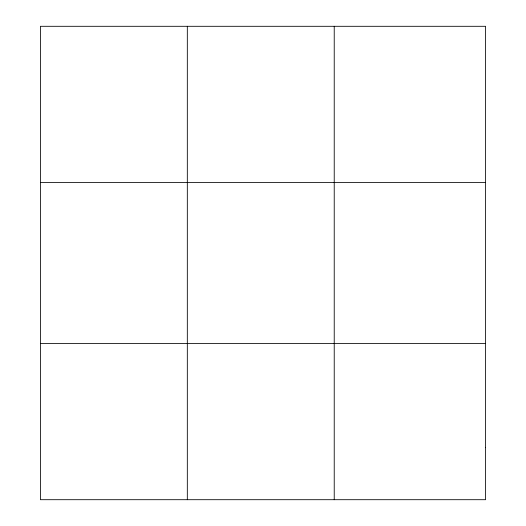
<?xml version="1.0" encoding="UTF-8"?>
<svg xmlns="http://www.w3.org/2000/svg" width="526" height="526" viewBox="0 0 526 526"><rect width="100%" height="100%" fill="white"/><g stroke="black" fill="none" stroke-linecap="round" stroke-linejoin="round"><path stroke-width="0.79" d="M187.322 26.3L187.322 499.7M334.227 26.3L334.227 499.7M40.417 182.522L485.583 182.522M40.417 343.478L485.583 343.478M485.583 447.626L485.583 499.7L40.417 499.7L40.417 26.3L485.583 26.3L485.583 447.626"/></g></svg>
